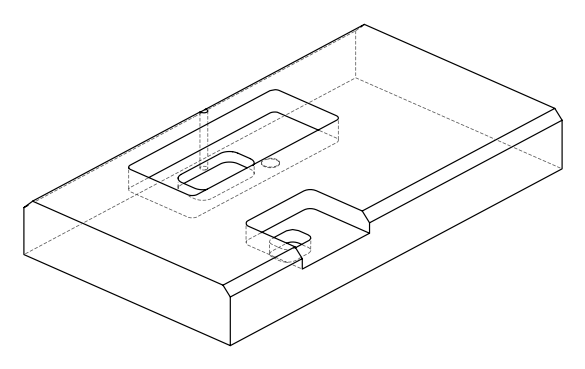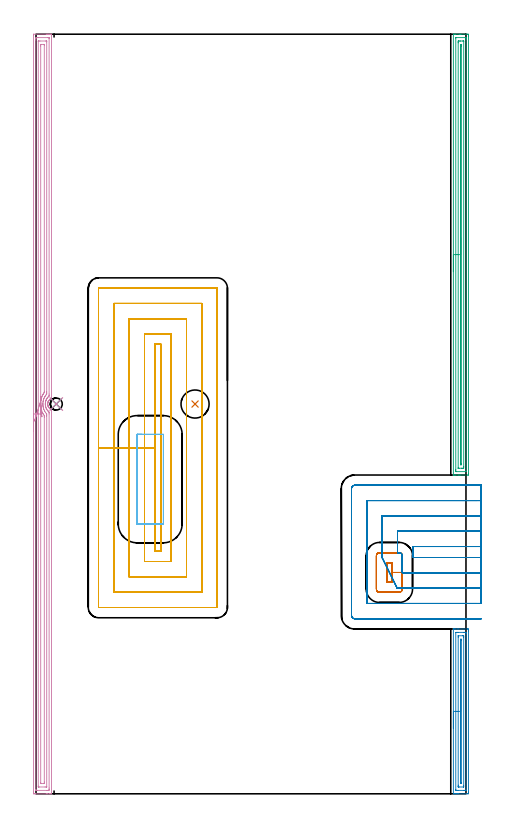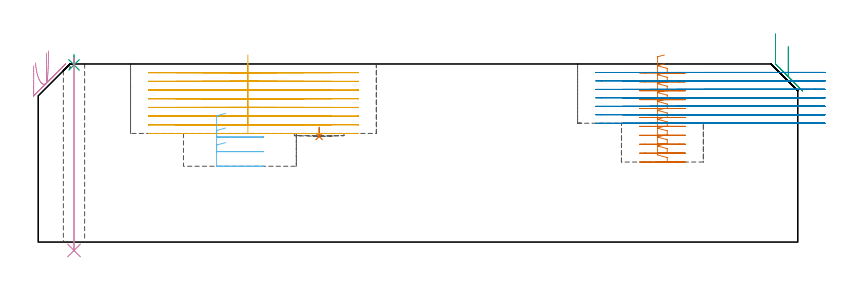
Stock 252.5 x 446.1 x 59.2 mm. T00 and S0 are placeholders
(PLAN: 10 operations, 6 tool changes, 78.9 min)
(1 INDEXABLE_INSERT_DRILL_BLIND_HOLE_FROM_SOLID | STEP1POCKET | NXT0302_004 | 0.02 min | 5100 mm3)
(2 AREA_MILL | FG_CHAMFER_SURFACE | UGT0205_001 | 3.26 min | 4048 mm3)
(3 AREA_MILL_1 | FG_CHAMFER_SURFACE_1 | UGT0205_001 | 8.45 min | 10468 mm3)
(4 AREA_MILL_2 | FG_CHAMFER_SURFACE_2 | UGT0205_001 | 14.66 min | 25051 mm3)
(5 MILL_RECTANGULAR_POCKET | POCKET_RECTANGULAR_STRAIGHT | NXT0201_011 | Follow Part, ap 3, ae 75% | 31.33 min | 371183 mm3)
(6 MILL_RECTANGULAR_POCKET_1 | POCKET_RECTANGULAR_STRAIGHT_1 | UGT0201_105 | Follow Part, ap 5.5, ae 75% | 1.2 min | 29283 mm3)
(7 MILL_RECTANGULAR_POCKET_2 | POCKET_RECTANGULAR_STRAIGHT_2 | NXT0201_011 | Follow Part, ap 3, ae 75% | 3.44 min | 29596 mm3)
(8 MILL_SLOT | SLOT_PARTIAL_RECTANGULAR | NXT0201_011 | Follow Part, ap 3, ae 75% | 16.27 min | 111533 mm3)
(9 SPOT_DRILL | STEP1HOLE | NXT0321_9005460120000 | 0.03 min | 0 mm3)
(10 DRILL_THROUGH_HOLE_INTO_CENTER | STEP1HOLE | NXT0301_042 | 0.26 min | 2350 mm3)
(TOOL NXT0302_004 | Index. Insert Drill 16.5mm [880-D1650L20-05] | D16.5 PA176 FL83 Z2)
(TOOL UGT0205_001 | Chamfer Mill 20 x 3 x 45 deg. | D20 FL50 Z2)
(TOOL NXT0201_011 | ENDMILL 12mm [2P460-1200-NA 1630] | D12 FL38 Z6)
(TOOL UGT0201_105 | End Mill 22 mm | D22 FL25 Z2)
(TOOL NXT0321_9005460120000 | NC Spot Drill, 142deg, 12mm, Carbide, Uncoated | D12 PA142 FL30 Z2)
(TOOL NXT0301_042 | Carbide Drill 7.1mm [860.1-0710-057A1-MM 2214] | D7.1 PA140 FL85 Z2)
(OP 1 INDEXABLE_INSERT_DRILL_BLIND_HOLE_FROM_SOLID)
G17 G21 G94 G90
T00 M6
G54
G17 G0 G90 X93.4 Y228.9 S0 M3
G43 Z69.2 H1
G94 G81 G98 Z35.1 F250. R38.1
G80
M5
M2
(OP 2 AREA_MILL)
G17 G21 G94 G90
T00 M6
G54
G17 G0 G90 X245.1 Y38.4 S1061 M3
G43 Z69.2 H0
G94 G1 Y38.438 Z68.328 F250.
Y38.552 Z67.464
Y38.741 Z66.612
Y39.003 Z65.78
Y39.337 Z64.974
Y39.74 Z64.2
Y40.208 Z63.464
Y40.74 Z62.772
Y41.329 Z62.129
Y41.972 Z61.54
Y42.664 Z61.008
Y43.4 Z60.54
Y44.174 Z60.137
Y44.98 Z59.803
Y45.812 Z59.541
Y46.663 Z59.352
Y47.528 Z59.238
Y48.4 Z59.2
Y96.631
X245.103 Y96.791 Z59.188
X245.112 Y96.793 Z59.179
X245.46 Y96.8 Z58.84
X245.791 Z58.509
X246.459 Z57.836
X247.676 Z56.621
X248.225 Z56.069
X253.25 Z51.048
X253.524 Y96.797 Z50.773
X253.992 Y96.791 Z50.306
X253.995 Y96.66 Z50.303
X253.999 Y96.184 Z50.301
X254. Y95.703 Z50.3
Y1.028
X253.999 Y0.615 Z50.301
X253.995 Y0.14 Z50.303
X253.992 Y0.009 Z50.306
X253.524 Y0. Z50.773
X248.225 Z56.069
X247.676 Z56.621
X247.342 Z56.954
X246.793 Z57.503
X246.459 Z57.836
X245.791 Z58.509
X245.459 Z58.84
X245.112 Y0.007 Z59.179
X245.103 Y0.009 Z59.188
X245.1 Y0.169 Z59.2
Y48.4
X246.514 Z57.786
X246.515 Y94.607 Z57.785
X246.516 Y94.712 Z57.784
X246.519 Y94.763 Z57.781
X246.52 Y94.782 Z57.78
X246.548 Y94.79 Z57.752
X246.947 Y94.798 Z57.353
X247.342 Y94.799 Z56.958
X247.828 Y94.8 Z56.472
X251.361 Z52.939
X251.758 Y94.799 Z52.542
X252.246 Y94.797 Z52.054
X252.473 Y94.79 Z51.827
X252.579 Y94.782 Z51.721
X252.585 Y94.455 Z51.715
Y94.398
Y2.193
X252.584 Y2.088 Z51.716
X252.581 Y2.037 Z51.719
X252.58 Y2.018 Z51.72
X252.552 Y2.01 Z51.748
X252.153 Y2.002 Z52.147
X251.758 Y2.001 Z52.542
X251.272 Y2. Z53.028
X247.739 Z56.561
X247.342 Y2.001 Z56.958
X246.853 Y2.003 Z57.447
X246.627 Y2.01 Z57.673
X246.521 Y2.018 Z57.779
X246.515 Y2.345 Z57.785
Y2.402
X246.514 Y48.4 Z57.786
X247.928 Z56.372
X247.929 Y92.019 Z56.371
X247.931 Y92.612 Z56.369
X247.933 Y92.761 Z56.367
X247.935 Y92.789 Z56.365
X247.977 Y92.794 Z56.323
X248.04 Y92.799 Z56.26
X250.689 Y92.8 Z53.611
X250.875 Y92.797 Z53.425
X251.06 Y92.79 Z53.24
X251.165 Y92.782 Z53.135
X251.168 Y92.712 Z53.132
X251.17 Y92.612 Z53.13
X251.171 Y92.312 Z53.129
Y91.719
Y4.781
X251.169 Y4.188 Z53.131
X251.167 Y4.039 Z53.133
X251.165 Y4.01 Z53.135
X251.122 Y4.006 Z53.178
X251.06 Y4.001 Z53.24
X248.411 Y4. Z55.889
X248.225 Y4.003 Z56.075
X248.039 Y4.01 Z56.261
X247.935 Y4.018 Z56.365
X247.932 Y4.088 Z56.368
X247.93 Y4.188 Z56.37
X247.929 Y4.488 Z56.371
X247.928 Y5.081 Z56.372
Y48.4
X249.343 Z54.957
Y90.169
X249.346 Y90.586 Z54.954
X249.35 Y90.788 Z54.95
X249.55 Y90.791 Z54.75
X249.75 Y90.788 Z54.55
X249.754 Y90.588 Z54.546
X249.757 Y90.17 Z54.543
Y6.448
X249.755 Y6.214 Z54.545
X249.75 Y6.012 Z54.55
X249.55 Y6.009 Z54.75
X249.35 Y6.012 Z54.95
X249.346 Y6.211 Z54.954
X249.343 Y6.63 Z54.957
Y48.4
Y49.272 Z54.995
Y50.136 Z55.109
Y50.988 Z55.298
Y51.82 Z55.56
Y52.626 Z55.894
Y53.4 Z56.297
Y54.136 Z56.766
Y54.828 Z57.297
Y55.471 Z57.886
Y56.06 Z58.529
Y56.592 Z59.222
Y57.06 Z59.957
Y57.463 Z60.731
Y57.797 Z61.537
Y58.059 Z62.369
Y58.248 Z63.221
Y58.362 Z64.086
Y58.4 Z64.957
G0 Z69.2
M5
M2
(OP 3 AREA_MILL_1)
G17 G21 G94 G90
T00 M6
G54
G17 G0 G90 X245.1 Y306.65 S1061 M3
G43 Z69.2 H0
G94 G1 Y306.688 Z68.328 F250.
Y306.802 Z67.463
Y306.991 Z66.612
Y307.253 Z65.78
Y307.587 Z64.974
Y307.99 Z64.2
Y308.458 Z63.464
Y308.99 Z62.772
Y309.579 Z62.129
Y310.222 Z61.539
Y310.914 Z61.008
Y311.65 Z60.54
Y312.424 Z60.137
Y313.23 Z59.803
Y314.062 Z59.541
Y314.913 Z59.352
Y315.778 Z59.238
Y316.65 Z59.2
Y445.951
X245.103 Y446.091 Z59.188
X245.111 Y446.093 Z59.18
X245.418 Y446.1 Z58.881
X245.867 Z58.432
X246.459 Z57.836
X248.521 Z55.776
X249.108 Z55.186
X249.548 Z54.748
X253.231 Z51.066
X253.524 Y446.097 Z50.773
X253.991 Y446.091 Z50.306
X253.995 Y445.98 Z50.303
X253.999 Y445.505 Z50.301
X254. Y445.024 Z50.3
Y188.207
X253.999 Y187.795 Z50.301
X253.995 Y187.32 Z50.303
X253.991 Y187.209 Z50.306
X253.524 Y187.2 Z50.773
X249.108 Z55.186
X248.521 Z55.776
X248.225 Z56.072
X246.459 Z57.836
X245.867 Z58.432
X245.419 Z58.88
X245.111 Z59.179
X245.102 Y187.207 Z59.188
X245.1 Y187.349 Z59.2
Y316.65
X246.514 Z57.786
X246.515 Y443.93 Z57.785
X246.517 Y444.034 Z57.783
X246.521 Y444.078 Z57.779
X246.592 Y444.09 Z57.708
X246.968 Y444.099 Z57.332
X252.266 Y444.1 Z52.034
X252.477 Y444.096 Z51.823
X252.571 Y444.09 Z51.729
X252.585 Y443.778 Z51.715
Y443.721
X252.586 Y442.885 Z51.714
X252.585 Y189.37 Z51.715
X252.583 Y189.266 Z51.717
X252.579 Y189.222 Z51.721
X252.508 Y189.21 Z51.792
X252.132 Y189.201 Z52.168
X246.834 Y189.2 Z57.466
X246.623 Y189.204 Z57.677
X246.529 Y189.21 Z57.771
X246.515 Y189.522 Z57.785
Y189.579
X246.514 Y190.415 Z57.786
Y316.65
X247.928 Z56.372
X247.929 Y441.046 Z56.371
Y441.345
X247.934 Y441.938 Z56.366
X247.936 Y442.078 Z56.364
X248.072 Y442.093 Z56.228
X248.225 Y442.096 Z56.075
X248.948 Y442.1 Z55.352
X249.108 Z55.192
X250.714 Z53.586
X250.875 Y442.099 Z53.425
X251.035 Y442.095 Z53.265
X251.142 Y442.09 Z53.158
X251.166 Y442.086 Z53.134
X251.167 Y442.073 Z53.133
X251.169 Y442.038 Z53.131
X251.171 Y441.938 Z53.129
Y192.254
Y191.955
X251.166 Y191.362 Z53.134
X251.165 Y191.222 Z53.135
X251.028 Y191.207 Z53.272
X250.875 Y191.204 Z53.425
X250.152 Y191.2 Z54.148
X249.992 Z54.308
X248.386 Z55.914
X248.225 Y191.201 Z56.075
X248.065 Y191.205 Z56.235
X247.958 Y191.21 Z56.342
X247.934 Y191.214 Z56.366
X247.933 Y191.227 Z56.367
X247.93 Y191.262 Z56.37
X247.929 Y191.362 Z56.371
X247.928 Y316.65 Z56.372
X249.343 Z54.957
Y439.263
X249.345 Y439.681 Z54.955
X249.349 Y439.911 Z54.951
X249.362 Y440.09 Z54.938
X249.55 Y440.092 Z54.75
X249.737 Y440.09 Z54.563
X249.75 Y439.917 Z54.55
X249.756 Y439.501 Z54.544
X249.757 Y439.263 Z54.543
Y439.026
Y194.037
X249.755 Y193.619 Z54.545
X249.751 Y193.389 Z54.549
X249.737 Y193.21 Z54.563
X249.55 Y193.208 Z54.75
X249.363 Y193.21 Z54.938
X249.35 Y193.383 Z54.95
X249.344 Y193.799 Z54.956
X249.343 Y194.037 Z54.957
Y194.274
Y316.65
Y317.522 Z54.995
Y318.386 Z55.109
Y319.238 Z55.298
Y320.07 Z55.56
Y320.876 Z55.894
Y321.65 Z56.297
Y322.386 Z56.766
Y323.078 Z57.297
Y323.721 Z57.886
Y324.31 Z58.529
Y324.842 Z59.222
Y325.31 Z59.957
Y325.713 Z60.731
Y326.047 Z61.537
Y326.309 Z62.369
Y326.498 Z63.221
Y326.612 Z64.086
Y326.65 Z64.957
G0 Z69.2
M5
M2
(OP 4 AREA_MILL_2)
G17 G21 G94 G90
T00 M6
G54
G17 G0 G90 X-1.5 Y213.05 S1061 M3
G43 Z69.2 H0
Z58.6
G94 G1 Y213.088 Z57.728 F250.
Y213.202 Z56.864
Y213.391 Z56.012
Y213.653 Z55.18
Y213.987 Z54.374
Y214.39 Z53.6
Y214.858 Z52.864
Y215.39 Z52.172
Y215.979 Z51.529
Y216.622 Z50.94
Y217.314 Z50.409
Y218.05 Z49.94
Y218.824 Z49.537
Y219.63 Z49.203
Y220.462 Z48.941
Y221.314 Z48.752
Y222.178 Z48.638
Y223.05 Z48.6
Y445.483
X-1.495 Y445.923 Z48.603
X-1.492 Y446.09 Z48.606
X-1.32 Y446.1 Z48.777
X6.004 Z56.098
X6.548 Z56.645
X6.885 Z56.981
X7.43 Z57.526
X7.767 Z57.862
X8.441 Z58.54
X8.755 Z58.854
X9.096 Y446.094 Z59.187
X9.098 Y446.093 Z59.188
X9.1 Y445.929 Z59.2
Y232.427
X9.096 Y232.209 Z59.189
X9.094 Y232.205 Z59.187
X8.948 Y232.135 Z59.045
X8.912 Y232.119 Z59.009
X8.653 Y231.988 Z58.753
X8.636 Y231.979 Z58.736
X8.367 Y231.803 Z58.467
X8.159 Y231.646 Z58.259
X7.963 Y231.473 Z58.061
X7.88 Y231.387 Z57.977
X7.78 Y231.285 Z57.876
X7.607 Y231.086 Z57.707
X7.491 Y230.928 Z57.591
X7.307 Y230.614 Z57.407
X7.281 Y230.569 Z57.38
X7.228 Y230.457 Z57.325
X7.179 Y230.355 Z57.276
X7.114 Y230.223 Z57.214
X7.1 Y230.193 Z57.2
X7.089 Y230.164 Z57.189
X7.022 Y229.975 Z57.121
X6.965 Y229.752 Z57.061
X6.946 Y229.65 Z57.043
X6.882 Y229.3 Z56.981
X6.877 Y229.252 Z56.976
X6.861 Y229.077 Z56.957
Y228.918 Z56.947
X6.856 Y228.862 Z56.953
Y228.854
X6.864 Y228.631 Z56.964
X6.893 Y228.408 Z56.991
X6.933 Y228.218 Z57.032
X6.988 Y227.955 Z57.087
X7.043 Y227.77 Z57.142
X7.054 Y227.733 Z57.153
X7.106 Y227.603 Z57.203
X7.139 Y227.515 Z57.238
X7.304 Y227.186 Z57.402
X7.492 Y226.874 Z57.59
X7.569 Y226.774 Z57.668
X7.687 Y226.622 Z57.784
X8.009 Y226.29 Z58.108
X8.019 Y226.282 Z58.119
X8.207 Y226.131 Z58.303
X8.332 Y226.028 Z58.431
X8.367 Y225.999 Z58.466
X8.526 Y225.895 Z58.625
X8.586 Y225.856 Z58.684
X8.648 Y225.821 Z58.744
X8.81 Y225.729 Z58.908
X9.092 Y225.594 Z59.189
X9.095 Y225.59 Z59.191
X9.1 Y225.285 Z59.2
Y0.171
X9.097 Y0.007 Z59.188
X9.096 Y0.006 Z59.187
X8.755 Y0. Z58.854
X8.441 Z58.54
X7.767 Z57.862
X6.548 Z56.645
X6.004 Z56.098
X-0.439 Z49.658
X-1.048 Y0.002 Z49.049
X-1.27 Y0.004 Z48.828
X-1.492 Y0.01 Z48.606
X-1.495 Y0.164 Z48.603
X-1.499 Y0.617 Z48.601
X-1.5 Y1.075 Z48.6
Y223.05
X-0.086 Z50.014
Y442.721
X-0.085 Y443.613 Z50.015
X-0.084 Y443.696 Z50.016
X-0.075 Y444.09 Z50.025
X0.319 Y444.097 Z50.419
X0.715 Y444.099 Z50.815
X1.198 Y444.1 Z51.298
X6.885 Y444.099 Z56.985
X7.371 Y444.097 Z57.471
X7.586 Y444.09 Z57.686
X7.679 Y444.066 Z57.779
X7.684 Y443.779 Z57.784
X7.685 Y443.696 Z57.785
X7.686 Y234.745 Z57.786
X7.685 Y233.853 Z57.785
X7.683 Y233.77 Z57.783
X7.679 Y233.573 Z57.779
X7.532 Y233.444 Z57.632
X7.359 Y233.29 Z57.459
X7.208 Y233.153 Z57.308
X6.923 Y232.876 Z57.023
X6.904 Y232.857 Z57.004
X6.625 Y232.512 Z56.725
X6.514 Y232.36 Z56.614
X6.281 Y231.983 Z56.381
X6.178 Y231.806 Z56.278
X6.004 Y231.459 Z56.104
X5.889 Y231.206 Z55.989
X5.844 Y231.09 Z55.944
X5.734 Y230.779 Z55.834
X5.668 Y230.537 Z55.768
X5.591 Y230.196 Z55.691
X5.518 Y229.795 Z55.618
X5.461 Y229.303 Z55.561
X5.446 Y229.14 Z55.546
X5.447 Y228.857 Z55.547
X5.456 Y228.579 Z55.556
X5.466 Y228.41 Z55.566
X5.512 Y228.014 Z55.612
X5.612 Y227.516 Z55.712
X5.674 Y227.244 Z55.774
X5.798 Y226.831 Z55.898
X5.879 Y226.623 Z55.979
X6.004 Y226.338 Z56.104
X6.208 Y225.937 Z56.308
X6.332 Y225.73 Z56.432
X6.551 Y225.393 Z56.651
X6.885 Y224.984 Z56.985
X7.022 Y224.837 Z57.122
X7.15 Y224.713 Z57.25
X7.679 Y224.222 Z57.779
X7.684 Y224.027 Z57.784
X7.685 Y223.943 Z57.785
X7.686 Y223.132 Z57.786
Y3.379
X7.685 Y2.487 Z57.785
X7.684 Y2.404 Z57.784
X7.675 Y2.01 Z57.775
X7.281 Y2.003 Z57.381
X6.885 Y2.001 Z56.985
X6.402 Y2. Z56.502
X0.715 Y2.001 Z50.815
X0.229 Y2.003 Z50.329
X0.014 Y2.01 Z50.114
X-0.079 Y2.034 Z50.021
X-0.084 Y2.321 Z50.016
X-0.085 Y2.404 Z50.015
X-0.086 Y223.05 Z50.014
X1.329 Z51.429
Y441.909
X1.33 Y442.045 Z51.43
X1.333 Y442.078 Z51.433
X1.335 Y442.087 Z51.435
X1.347 Y442.091 Z51.447
X1.41 Y442.098 Z51.51
X1.596 Y442.099 Z51.696
X2.29 Y442.1 Z52.39
X5.816 Z55.916
X6.004 Y442.099 Z56.104
X6.192 Y442.095 Z56.292
X6.244 Y442.09 Z56.344
X6.265 Y442.086 Z56.365
X6.267 Y442.071 Z56.367
X6.27 Y442. Z56.37
X6.271 Y441.909 Z56.371
Y441.638
Y236.178
Y235.556
X6.269 Y235.287 Z56.369
X6.264 Y234.974 Z56.364
X6.25 Y234.663 Z56.35
X6.132 Y234.533 Z56.232
X6.004 Y234.387 Z56.104
X5.724 Y234.054 Z55.824
X5.51 Y233.77 Z55.61
X5.359 Y233.53 Z55.459
X5.122 Y233.144 Z55.222
X5.027 Y232.972 Z55.127
X4.978 Y232.876 Z55.078
X4.738 Y232.372 Z54.838
X4.578 Y231.983 Z54.678
X4.49 Y231.731 Z54.59
X4.402 Y231.454 Z54.502
X4.303 Y231.09 Z54.403
X4.291 Y231.039 Z54.391
X4.241 Y230.818 Z54.341
X4.147 Y230.291 Z54.247
X4.133 Y230.196 Z54.233
X4.053 Y229.493 Z54.153
X4.043 Y229.303 Z54.143
X4.039 Y228.614 Z54.139
X4.047 Y228.41 Z54.147
X4.074 Y228.053 Z54.174
X4.122 Y227.636 Z54.222
X4.142 Y227.516 Z54.242
X4.241 Y226.994 Z54.341
X4.326 Y226.623 Z54.426
X4.355 Y226.507 Z54.455
X4.495 Y226.055 Z54.595
X4.613 Y225.73 Z54.713
X4.911 Y225.05 Z55.011
X5.022 Y224.837 Z55.122
X5.122 Y224.655 Z55.222
X5.576 Y223.943 Z55.676
X6.004 Y223.42 Z56.104
X6.258 Y223.133 Z56.358
X6.264 Y223.05 Z56.364
X6.268 Y222.782 Z56.368
X6.271 Y222.157 Z56.371
Y221.885
Y4.191
X6.27 Y4.055 Z56.37
X6.267 Y4.022 Z56.367
X6.265 Y4.013 Z56.365
X6.253 Y4.009 Z56.353
X6.19 Y4.002 Z56.29
X6.004 Y4.001 Z56.104
X5.31 Y4. Z55.41
X1.784 Z51.884
X1.596 Y4.001 Z51.696
X1.408 Y4.005 Z51.508
X1.356 Y4.01 Z51.456
X1.335 Y4.014 Z51.435
X1.333 Y4.029 Z51.433
X1.33 Y4.1 Z51.43
X1.329 Y4.191 Z51.429
X1.328 Y4.462 Z51.428
X1.329 Y223.05 Z51.429
X2.743 Z52.843
Y226.623
Y226.767
X2.744 Y226.98 Z52.844
X2.746 Y227.104 Z52.846
X2.747 Y227.106 Z52.847
X2.749 Y227.102 Z52.849
X2.769 Y227.009 Z52.869
X2.824 Y226.73 Z52.924
X2.845 Y226.623 Z52.945
X2.87 Y226.508 Z52.97
X2.952 Y226.143 Z53.052
X3.056 Y225.73 Z53.156
X3.162 Y225.378 Z53.262
X3.329 Y224.867 Z53.429
X3.34 Y224.837 Z53.44
X3.359 Y224.788 Z53.459
X3.738 Y223.943 Z53.838
X3.863 Y223.697 Z53.963
X3.975 Y223.485 Z54.075
X4.216 Y223.075 Z54.316
X4.589 Y222.512 Z54.689
X4.85 Y222.157 Z54.95
X4.856 Y221.534 Z54.956
X4.857 Y221.263 Z54.957
Y6.87
X4.855 Y6.248 Z54.955
X4.852 Y6.038 Z54.952
X4.85 Y6.011 Z54.95
X4.831 Y6.008 Z54.931
X4.778 Y6.004 Z54.878
X4.67 Y6.001 Z54.77
X2.927 Z53.027
X2.825 Y6.003 Z52.925
X2.774 Y6.006 Z52.874
X2.753 Y6.009 Z52.853
X2.75 Y6.022 Z52.85
X2.747 Y6.13 Z52.847
X2.743 Y6.601 Z52.843
Y223.05
Y223.922 Z52.881
Y224.786 Z52.995
Y225.638 Z53.183
Y226.47 Z53.446
Y227.276 Z53.78
Y228.05 Z54.182
Y228.786 Z54.651
Y229.478 Z55.182
Y230.121 Z55.772
Y230.71 Z56.415
Y231.242 Z57.107
Y231.71 Z57.843
Y232.113 Z58.617
Y232.447 Z59.422
Y232.709 Z60.255
Y232.898 Z61.106
Y233.012 Z61.971
Y233.05 Z62.843
G0 X3.404 Y221.472 Z63.529
G1 X3.406 Y221.449 Z62.657
X3.402 Y221.501 Z61.786
X3.393 Y221.629 Z60.923
X3.379 Y221.832 Z60.075
X3.359 Y222.107 Z59.247
X3.335 Y222.454 Z58.447
X3.305 Y222.869 Z57.68
X3.271 Y223.348 Z56.952
X3.233 Y223.89 Z56.269
X3.191 Y224.488 Z55.636
X3.145 Y225.14 Z55.058
X3.095 Y225.839 Z54.538
X3.043 Y226.58 Z54.082
X2.988 Y227.359 Z53.692
X2.93 Y228.168 Z53.372
X2.871 Y229.003 Z53.124
X2.811 Y229.855 Z52.949
X2.75 Y230.72 Z52.85
X2.746 Y230.775 Z52.846
X2.744 Y230.82 Z52.844
X2.743 Y231.09 Z52.843
Y231.213
Y439.229
X2.745 Y439.852 Z52.845
X2.748 Y440.062 Z52.848
X2.75 Y440.089 Z52.85
X2.769 Y440.092 Z52.869
X2.823 Y440.096 Z52.923
X2.93 Y440.099 Z53.03
X4.673 Z54.773
X4.775 Y440.097 Z54.875
X4.826 Y440.094 Z54.926
X4.847 Y440.09 Z54.947
X4.85 Y440.078 Z54.95
X4.853 Y439.97 Z54.953
X4.857 Y439.499 Z54.957
Y236.45
X4.855 Y235.827 Z54.955
X4.852 Y235.691 Z54.952
X4.85 Y235.661 Z54.95
X4.834 Y235.635 Z54.934
X4.781 Y235.556 Z54.881
X4.552 Y235.24 Z54.652
X4.241 Y234.769 Z54.341
X4.2 Y234.704 Z54.3
X4.176 Y234.663 Z54.276
X3.879 Y234.136 Z53.979
X3.699 Y233.77 Z53.799
X3.589 Y233.537 Z53.689
X3.359 Y233.011 Z53.459
X3.321 Y232.915 Z53.421
X3.307 Y232.876 Z53.407
X3.177 Y232.48 Z53.277
X3.103 Y232.243 Z53.203
X3.031 Y231.983 Z53.131
X2.985 Y231.801 Z53.085
X2.923 Y231.532 Z53.023
X2.771 Y230.792 Z52.871
X2.765 Y230.769 Z52.865
X2.75 Y230.72 Z52.85
X2.5 Y229.911 Z52.64
X2.246 Y229.087 Z52.504
X1.989 Y228.256 Z52.444
X1.732 Y227.422 Z52.46
X1.476 Y226.593 Z52.552
X1.223 Y225.775 Z52.72
X0.976 Y224.974 Z52.961
X0.736 Y224.197 Z53.275
X0.504 Y223.448 Z53.658
X0.284 Y222.734 Z54.108
X0.076 Y222.06 Z54.622
X-0.118 Y221.431 Z55.195
X-0.297 Y220.853 Z55.823
X-0.459 Y220.329 Z56.502
X-0.602 Y219.864 Z57.225
X-0.727 Y219.46 Z57.989
X-0.831 Y219.122 Z58.786
X-0.915 Y218.852 Z59.611
G0 Z69.2
M5
M2
(OP 5 MILL_RECTANGULAR_POCKET)
G17 G21 G94 G90
T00 M6
G54
G17 G0 G90 X69.7 Y225.172 S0 M3
G43 Z69.2 H1
Z62.2
G94 G1 Y203.2 Z56.312 F250.
Y142.4 F500.
X73.4
Y264.
X69.7
Y203.2
X63.7
Y136.4
X79.4
Y270.
X63.7
Y203.2
X54.7
Y127.4
X88.4
Y279.
X54.7
Y203.2
X45.7
Y118.4
X97.4
Y288.
X45.7
Y203.2
X36.7
Y109.5
X36.705 Y109.445
X36.745 Y109.405
X36.8 Y109.4
X106.3
X106.355 Y109.405
X106.395 Y109.445
X106.4 Y109.5
Y296.9
X106.395 Y296.955
X106.355 Y296.995
X106.3 Y297.
X36.8
X36.745 Y296.995
X36.705 Y296.955
X36.7 Y296.9
Y203.2
Y202.2
G0 X69.7 Y225.172 Z59.312
G1 Y203.2 Z53.425 F250.
Y142.4 F500.
X73.4
Y264.
X69.7
Y203.2
X63.7
Y136.4
X79.4
Y270.
X63.7
Y203.2
X54.7
Y127.4
X88.4
Y279.
X54.7
Y203.2
X45.7
Y118.4
X97.4
Y288.
X45.7
Y203.2
X36.7
Y109.5
X36.705 Y109.445
X36.745 Y109.405
X36.8 Y109.4
X106.3
X106.355 Y109.405
X106.395 Y109.445
X106.4 Y109.5
Y296.9
X106.395 Y296.955
X106.355 Y296.995
X106.3 Y297.
X36.8
X36.745 Y296.995
X36.705 Y296.955
X36.7 Y296.9
Y203.2
Y202.2
G0 X69.7 Y225.172 Z56.425
G1 Y203.2 Z50.537 F250.
Y142.4 F500.
X73.4
Y264.
X69.7
Y203.2
X63.7
Y136.4
X79.4
Y270.
X63.7
Y203.2
X54.7
Y127.4
X88.4
Y279.
X54.7
Y203.2
X45.7
Y118.4
X97.4
Y288.
X45.7
Y203.2
X36.7
Y109.5
X36.705 Y109.445
X36.745 Y109.405
X36.8 Y109.4
X106.3
X106.355 Y109.405
X106.395 Y109.445
X106.4 Y109.5
Y296.9
X106.395 Y296.955
X106.355 Y296.995
X106.3 Y297.
X36.8
X36.745 Y296.995
X36.705 Y296.955
X36.7 Y296.9
Y203.2
Y202.2
G0 X69.7 Y225.172 Z53.537
G1 Y203.2 Z47.65 F250.
Y142.4 F500.
X73.4
Y264.
X69.7
Y203.2
X63.7
Y136.4
X79.4
Y270.
X63.7
Y203.2
X54.7
Y127.4
X88.4
Y279.
X54.7
Y203.2
X45.7
Y118.4
X97.4
Y288.
X45.7
Y203.2
X36.7
Y109.5
X36.705 Y109.445
X36.745 Y109.405
X36.8 Y109.4
X106.3
X106.355 Y109.405
X106.395 Y109.445
X106.4 Y109.5
Y296.9
X106.395 Y296.955
X106.355 Y296.995
X106.3 Y297.
X36.8
X36.745 Y296.995
X36.705 Y296.955
X36.7 Y296.9
Y203.2
Y202.2
G0 X69.7 Y225.172 Z50.65
G1 Y203.2 Z44.762 F250.
Y142.4 F500.
X73.4
Y264.
X69.7
Y203.2
X63.7
Y136.4
X79.4
Y270.
X63.7
Y203.2
X54.7
Y127.4
X88.4
Y279.
X54.7
Y203.2
X45.7
Y118.4
X97.4
Y288.
X45.7
Y203.2
X36.7
Y109.5
X36.705 Y109.445
X36.745 Y109.405
X36.8 Y109.4
X106.3
X106.355 Y109.405
X106.395 Y109.445
X106.4 Y109.5
Y296.9
X106.395 Y296.955
X106.355 Y296.995
X106.3 Y297.
X36.8
X36.745 Y296.995
X36.705 Y296.955
X36.7 Y296.9
Y203.2
Y202.2
G0 X69.7 Y225.172 Z47.762
G1 Y203.2 Z41.875 F250.
Y142.4 F500.
X73.4
Y264.
X69.7
Y203.2
X63.7
Y136.4
X79.4
Y270.
X63.7
Y203.2
X54.7
Y127.4
X88.4
Y279.
X54.7
Y203.2
X45.7
Y118.4
X97.4
Y288.
X45.7
Y203.2
X36.7
Y109.5
X36.705 Y109.445
X36.745 Y109.405
X36.8 Y109.4
X106.3
X106.355 Y109.405
X106.395 Y109.445
X106.4 Y109.5
Y296.9
X106.395 Y296.955
X106.355 Y296.995
X106.3 Y297.
X36.8
X36.745 Y296.995
X36.705 Y296.955
X36.7 Y296.9
Y203.2
Y202.2
G0 X69.7 Y225.172 Z44.875
G1 Y203.2 Z38.987 F250.
Y142.4 F500.
X73.4
Y264.
X69.7
Y203.2
X63.7
Y136.4
X79.4
Y270.
X63.7
Y203.2
X54.7
Y127.4
X88.4
Y279.
X54.7
Y203.2
X45.7
Y118.4
X97.4
Y288.
X45.7
Y203.2
X36.7
Y109.5
X36.705 Y109.445
X36.745 Y109.405
X36.8 Y109.4
X106.3
X106.355 Y109.405
X106.395 Y109.445
X106.4 Y109.5
Y296.9
X106.395 Y296.955
X106.355 Y296.995
X106.3 Y297.
X36.8
X36.745 Y296.995
X36.705 Y296.955
X36.7 Y296.9
Y203.2
Y202.2
G0 X69.7 Y225.172 Z41.987
G1 Y203.2 Z36.1 F250.
Y142.4 F500.
X73.4
Y264.
X69.7
Y203.2
X63.7
Y136.4
X79.4
Y270.
X63.7
Y203.2
X54.7
Y127.4
X88.4
Y279.
X54.7
Y203.2
X45.7
Y118.4
X97.4
Y288.
X45.7
Y203.2
X36.7
Y109.5
X36.705 Y109.445
X36.745 Y109.405
X36.8 Y109.4
X106.3
X106.355 Y109.405
X106.395 Y109.445
X106.4 Y109.5
Y296.9
X106.395 Y296.955
X106.355 Y296.995
X106.3 Y297.
X36.8
X36.745 Y296.995
X36.705 Y296.955
X36.7 Y296.9
Y203.2
Y202.2
G0 Z69.2
M5
M2
(OP 6 MILL_RECTANGULAR_POCKET_1)
G17 G21 G94 G90
T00 M6
G54
G17 G0 G90 X62.31 Y211.1 S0 M3
G43 Z69.2 H0
Z42.771
G94 G1 X59.4 Z41.992 F250.
X59.368 Z41.983
X59.326 Y211.074 Z41.97
X59.3 Y211.032 Z41.957
Y211. Z41.948
Y184.75 Z34.914
Y158.5 F500.
X59.305 Y158.445
X59.345 Y158.405
X59.4 Y158.4
X74.7
X74.755 Y158.405
X74.795 Y158.445
X74.8 Y158.5
Y211.
X74.795 Y211.055
X74.755 Y211.095
X74.7 Y211.1
X59.4
X59.345 Y211.095
X59.305 Y211.055
X59.3 Y211.
Y184.75
Y183.75
G0 X62.31 Y211.1 Z37.914
G1 X59.4 Z37.134 F250.
X59.368 Z37.126
X59.326 Y211.074 Z37.113
X59.3 Y211.032 Z37.099
Y211. Z37.091
Y184.75 Z30.057
Y158.5 F500.
X59.305 Y158.445
X59.345 Y158.405
X59.4 Y158.4
X74.7
X74.755 Y158.405
X74.795 Y158.445
X74.8 Y158.5
Y211.
X74.795 Y211.055
X74.755 Y211.095
X74.7 Y211.1
X59.4
X59.345 Y211.095
X59.305 Y211.055
X59.3 Y211.
Y184.75
Y183.75
G0 X62.31 Y211.1 Z33.057
G1 X59.4 Z32.277 F250.
X59.368 Z32.269
X59.326 Y211.074 Z32.255
X59.3 Y211.032 Z32.242
Y211. Z32.234
Y184.75 Z25.2
Y158.5 F500.
X59.305 Y158.445
X59.345 Y158.405
X59.4 Y158.4
X74.7
X74.755 Y158.405
X74.795 Y158.445
X74.8 Y158.5
Y211.
X74.795 Y211.055
X74.755 Y211.095
X74.7 Y211.1
X59.4
X59.345 Y211.095
X59.305 Y211.055
X59.3 Y211.
Y184.75
Y183.75
G0 Z69.2
M5
M2
(OP 7 MILL_RECTANGULAR_POCKET_2)
G17 G21 G94 G90
T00 M6
G54
G17 G0 G90 X208.157 Y135.6 S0 M3
G43 Z69.2 H1
Z62.2
G94 G1 X205.9 Z61.595 F250.
Y124.4 Z58.594
X209.1 Z57.737
Y130. Z56.236
Y135.6 F500.
X205.9
Y124.4
X209.1
Y130.
X215.1
Y139.8
G3 X213.3 Y141.6 R1.8
G1 X201.7
G3 X199.9 Y139.8 R1.8
G1 Y120.2
G3 X201.7 Y118.4 R1.8
G1 X213.3
G3 X215.1 Y120.2 R1.8
G1 Y130.
Y131.
G0 X208.157 Y135.6 Z59.236
G1 X205.9 Z58.632 F250.
Y124.4 Z55.631
X209.1 Z54.773
Y130. Z53.273
Y135.6 F500.
X205.9
Y124.4
X209.1
Y130.
X215.1
Y139.8
G3 X213.3 Y141.6 R1.8
G1 X201.7
G3 X199.9 Y139.8 R1.8
G1 Y120.2
G3 X201.7 Y118.4 R1.8
G1 X213.3
G3 X215.1 Y120.2 R1.8
G1 Y130.
Y131.
G0 X208.157 Y135.6 Z56.273
G1 X205.9 Z55.668 F250.
Y124.4 Z52.667
X209.1 Z51.81
Y130. Z50.309
Y135.6 F500.
X205.9
Y124.4
X209.1
Y130.
X215.1
Y139.8
G3 X213.3 Y141.6 R1.8
G1 X201.7
G3 X199.9 Y139.8 R1.8
G1 Y120.2
G3 X201.7 Y118.4 R1.8
G1 X213.3
G3 X215.1 Y120.2 R1.8
G1 Y130.
Y131.
G0 X208.157 Y135.6 Z53.309
G1 X205.9 Z52.704 F250.
Y124.4 Z49.703
X209.1 Z48.846
Y130. Z47.345
Y135.6 F500.
X205.9
Y124.4
X209.1
Y130.
X215.1
Y139.8
G3 X213.3 Y141.6 R1.8
G1 X201.7
G3 X199.9 Y139.8 R1.8
G1 Y120.2
G3 X201.7 Y118.4 R1.8
G1 X213.3
G3 X215.1 Y120.2 R1.8
G1 Y130.
Y131.
G0 X208.157 Y135.6 Z50.345
G1 X205.9 Z49.741 F250.
Y124.4 Z46.74
X209.1 Z45.882
Y130. Z44.382
Y135.6 F500.
X205.9
Y124.4
X209.1
Y130.
X215.1
Y139.8
G3 X213.3 Y141.6 R1.8
G1 X201.7
G3 X199.9 Y139.8 R1.8
G1 Y120.2
G3 X201.7 Y118.4 R1.8
G1 X213.3
G3 X215.1 Y120.2 R1.8
G1 Y130.
Y131.
G0 X208.157 Y135.6 Z47.382
G1 X205.9 Z46.777 F250.
Y124.4 Z43.776
X209.1 Z42.919
Y130. Z41.418
Y135.6 F500.
X205.9
Y124.4
X209.1
Y130.
X215.1
Y139.8
G3 X213.3 Y141.6 R1.8
G1 X201.7
G3 X199.9 Y139.8 R1.8
G1 Y120.2
G3 X201.7 Y118.4 R1.8
G1 X213.3
G3 X215.1 Y120.2 R1.8
G1 Y130.
Y131.
G0 X208.157 Y135.6 Z44.418
G1 X205.9 Z43.813 F250.
Y124.4 Z40.812
X209.1 Z39.955
Y130. Z38.455
Y135.6 F500.
X205.9
Y124.4
X209.1
Y130.
X215.1
Y139.8
G3 X213.3 Y141.6 R1.8
G1 X201.7
G3 X199.9 Y139.8 R1.8
G1 Y120.2
G3 X201.7 Y118.4 R1.8
G1 X213.3
G3 X215.1 Y120.2 R1.8
G1 Y130.
Y131.
G0 X208.157 Y135.6 Z41.455
G1 X205.9 Z40.85 F250.
Y124.4 Z37.849
X209.1 Z36.991
Y130. Z35.491
Y135.6 F500.
X205.9
Y124.4
X209.1
Y130.
X215.1
Y139.8
G3 X213.3 Y141.6 R1.8
G1 X201.7
G3 X199.9 Y139.8 R1.8
G1 Y120.2
G3 X201.7 Y118.4 R1.8
G1 X213.3
G3 X215.1 Y120.2 R1.8
G1 Y130.
Y131.
G0 X208.157 Y135.6 Z38.491
G1 X205.9 Z37.886 F250.
Y124.4 Z34.885
X209.1 Z34.028
Y130. Z32.527
Y135.6 F500.
X205.9
Y124.4
X209.1
Y130.
X215.1
Y139.8
G3 X213.3 Y141.6 R1.8
G1 X201.7
G3 X199.9 Y139.8 R1.8
G1 Y120.2
G3 X201.7 Y118.4 R1.8
G1 X213.3
G3 X215.1 Y120.2 R1.8
G1 Y130.
Y131.
G0 X208.157 Y135.6 Z35.527
G1 X205.9 Z34.923 F250.
Y124.4 Z31.922
X209.1 Z31.064
Y130. Z29.564
Y135.6 F500.
X205.9
Y124.4
X209.1
Y130.
X215.1
Y139.8
G3 X213.3 Y141.6 R1.8
G1 X201.7
G3 X199.9 Y139.8 R1.8
G1 Y120.2
G3 X201.7 Y118.4 R1.8
G1 X213.3
G3 X215.1 Y120.2 R1.8
G1 Y130.
Y131.
G0 X208.157 Y135.6 Z32.564
G1 X205.9 Z31.959 F250.
Y124.4 Z28.958
X209.1 Z28.101
Y130. Z26.6
Y135.6 F500.
X205.9
Y124.4
X209.1
Y130.
X215.1
Y139.8
G3 X213.3 Y141.6 R1.8
G1 X201.7
G3 X199.9 Y139.8 R1.8
G1 Y120.2
G3 X201.7 Y118.4 R1.8
G1 X213.3
G3 X215.1 Y120.2 R1.8
G1 Y130.
Y131.
G0 Z69.2
M5
M2
(OP 8 MILL_SLOT)
G17 G21 G94 G90
T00 M6
G54
G17 G0 G90 X261.5 Y145.216 S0 M3
G43 Z69.2 H1
Z56.386
G94 G1 X258.5 Y145.2 F250.
X258.319 F500.
X221.3
Y138.8
X258.323
X258.5
X261.5 Y138.785 F250.
Y154.221
X258.5 Y154.201
X258.319 Y154.2 F500.
X212.3
Y141.6
X212.493
X213.148 Y141.612
X213.486 Y141.585
X213.788 Y141.534
X213.849 Y141.517
G2 X214.194 Y141.35 R1.979
X214.978 Y140.453 R1.977
G1 X215.026 Y140.31
X215.074 Y140.047
X215.108 Y139.741
X215.1 Y129.8
X258.323
X258.5 Y129.799
X261.5 Y129.78 F250.
Y163.231
X258.5 Y163.201
X258.319 Y163.2 F500.
X203.3
Y141.6
Y138.6 F250.
X212.107 Y120.8 F500.
X215.107 F250.
X258.323 F500.
X258.5 Y120.799
X261.5 Y120.77 F250.
X261.499 Y172.262
X258.5 Y172.202
X258.319 Y172.2 F500.
X194.3
Y111.8
X258.323
X258.5 Y111.798
X261.499 Y111.739 F250.
X261.319 Y181.2
X258.319
X187.2 F500.
G3 X185.3 Y179.3 R1.9
G1 Y104.7
G3 X187.2 Y102.8 R1.9
G1 X258.323
X261.323 F250.
G0 X261.5 Y145.2 Z53.571
G1 X258.5
X221.3 F500.
Y138.8
X258.5
X261.5 F250.
Y154.2
X258.5
X212.3 F500.
Y141.6
X212.493
X213.148 Y141.612
X213.486 Y141.585
X213.788 Y141.534
X213.849 Y141.517
G2 X214.153 Y141.374 R1.979
X214.978 Y140.453 R1.977
G1 X215.026 Y140.31
X215.074 Y140.047
X215.108 Y139.741
X215.1 Y139.177
Y129.8
X258.5
X261.5 F250.
Y163.2
X258.5
X203.3 F500.
Y141.6
Y138.6 F250.
X212.107 Y120.8 F500.
X215.107 F250.
X258.5 F500.
X261.5 F250.
Y172.2
X258.5
X194.3 F500.
Y111.8
X258.5
X261.5 F250.
Y181.2
X258.5
X187.2 F500.
G3 X185.3 Y179.3 R1.9
G1 Y104.7
G3 X187.2 Y102.8 R1.9
G1 X258.5
X261.5 F250.
G0 Y145.2 Z50.757
G1 X258.5
X221.3 F500.
Y138.8
X258.5
X261.5 F250.
Y154.2
X258.5
X212.3 F500.
Y141.6
X212.493
X213.148 Y141.612
X213.486 Y141.585
X213.788 Y141.534
X213.849 Y141.517
G2 X214.977 Y140.456 R1.979
G1 X215.026 Y140.31
X215.074 Y140.047
X215.108 Y139.741
X215.1 Y139.177
Y129.8
X258.5
X261.5 F250.
Y163.2
X258.5
X203.3 F500.
Y141.6
Y138.6 F250.
X212.107 Y120.8 F500.
X215.107 F250.
X258.5 F500.
X261.5 F250.
Y172.2
X258.5
X194.3 F500.
Y111.8
X258.5
X261.5 F250.
Y181.2
X258.5
X187.2 F500.
G3 X185.3 Y179.3 R1.9
G1 Y104.7
G3 X187.2 Y102.8 R1.9
G1 X258.5
X261.5 F250.
G0 Y145.2 Z47.943
G1 X258.5
X221.3 F500.
Y138.8
X258.5
X261.5 F250.
Y154.2
X258.5
X212.3 F500.
Y141.6
X212.493
X213.148 Y141.612
X213.486 Y141.585
X213.788 Y141.534
X213.849 Y141.517
G2 X214.977 Y140.456 R1.979
G1 X215.026 Y140.31
X215.074 Y140.047
X215.108 Y139.741
X215.1 Y139.177
Y129.8
X258.5
X261.5 F250.
Y163.2
X258.5
X203.3 F500.
Y141.6
Y138.6 F250.
X212.107 Y120.8 F500.
X215.107 F250.
X258.5 F500.
X261.5 F250.
Y172.2
X258.5
X194.3 F500.
Y111.8
X258.5
X261.5 F250.
Y181.2
X258.5
X187.2 F500.
G3 X185.3 Y179.3 R1.9
G1 Y104.7
G3 X187.2 Y102.8 R1.9
G1 X258.5
X261.5 F250.
G0 Y145.2 Z45.129
G1 X258.5
X221.3 F500.
Y138.8
X258.5
X261.5 F250.
Y154.2
X258.5
X212.3 F500.
Y141.6
X212.493
X213.148 Y141.612
X213.486 Y141.585
X213.788 Y141.534
X213.849 Y141.517
G2 X214.977 Y140.456 R1.979
G1 X215.026 Y140.31
X215.074 Y140.047
X215.108 Y139.741
X215.1 Y139.177
Y129.8
X258.5
X261.5 F250.
Y163.2
X258.5
X203.3 F500.
Y141.6
Y138.6 F250.
X212.107 Y120.8 F500.
X215.107 F250.
X258.5 F500.
X261.5 F250.
Y172.2
X258.5
X194.3 F500.
Y111.8
X258.5
X261.5 F250.
Y181.2
X258.5
X187.2 F500.
G3 X185.3 Y179.3 R1.9
G1 Y104.7
G3 X187.2 Y102.8 R1.9
G1 X258.5
X261.5 F250.
G0 Y145.2 Z42.314
G1 X258.5
X221.3 F500.
Y138.8
X258.5
X261.5 F250.
Y154.2
X258.5
X212.3 F500.
Y141.6
X212.493
X213.148 Y141.612
X213.486 Y141.585
X213.788 Y141.534
X213.849 Y141.517
G2 X214.153 Y141.374 R1.979
X214.977 Y140.454 R1.978
G1 X215.026 Y140.31
X215.074 Y140.047
X215.108 Y139.741
X215.1 Y129.8
X258.5
X261.5 F250.
Y163.2
X258.5
X203.3 F500.
Y141.6
Y138.6 F250.
X212.107 Y120.8 F500.
X215.107 F250.
X258.5 F500.
X261.5 F250.
Y172.2
X258.5
X194.3 F500.
Y111.8
X258.5
X261.5 F250.
Y181.2
X258.5
X187.2 F500.
G3 X185.3 Y179.3 R1.9
G1 Y104.7
G3 X187.2 Y102.8 R1.9
G1 X258.5
X261.5 F250.
G0 Y145.2 Z39.5
G1 X258.5
X221.3 F500.
Y138.8
X258.5
X261.5 F250.
Y154.2
X258.5
X212.3 F500.
Y141.6
X212.493
X213.148 Y141.612
X213.486 Y141.585
X213.788 Y141.534
X213.849 Y141.517
G2 X214.153 Y141.374 R1.979
X214.977 Y140.454 R1.978
G1 X215.026 Y140.31
X215.074 Y140.047
X215.108 Y139.741
X215.1 Y129.8
X258.5
X261.5 F250.
Y163.2
X258.5
X203.3 F500.
Y141.6
Y138.6 F250.
X212.107 Y120.8 F500.
X215.107 F250.
X258.5 F500.
X261.5 F250.
Y172.2
X258.5
X194.3 F500.
Y111.8
X258.5
X261.5 F250.
Y181.2
X258.5
X187.2 F500.
G3 X185.3 Y179.3 R1.9
G1 Y104.7
G3 X187.2 Y102.8 R1.9
G1 X258.5
X261.5 F250.
G0 Z69.2
M5
M2
(OP 9 SPOT_DRILL)
G17 G21 G94 G90
T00 M6
G54
G17 G0 G90 X11.9 Y228.9 S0 M3
G43 Z69.2 H0
G94 G81 G98 Z58.894 F250. R62.2
G80
M5
M2
(OP 10 DRILL_THROUGH_HOLE_INTO_CENTER)
G17 G21 G94 G90
T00 M6
G54
G17 G0 G90 X11.9 Y228.9 S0 M3
G43 Z69.2 H1
G94 G73 G98 Z-2.792 F250. Q6.888 R61.2
G80
M5
M2
